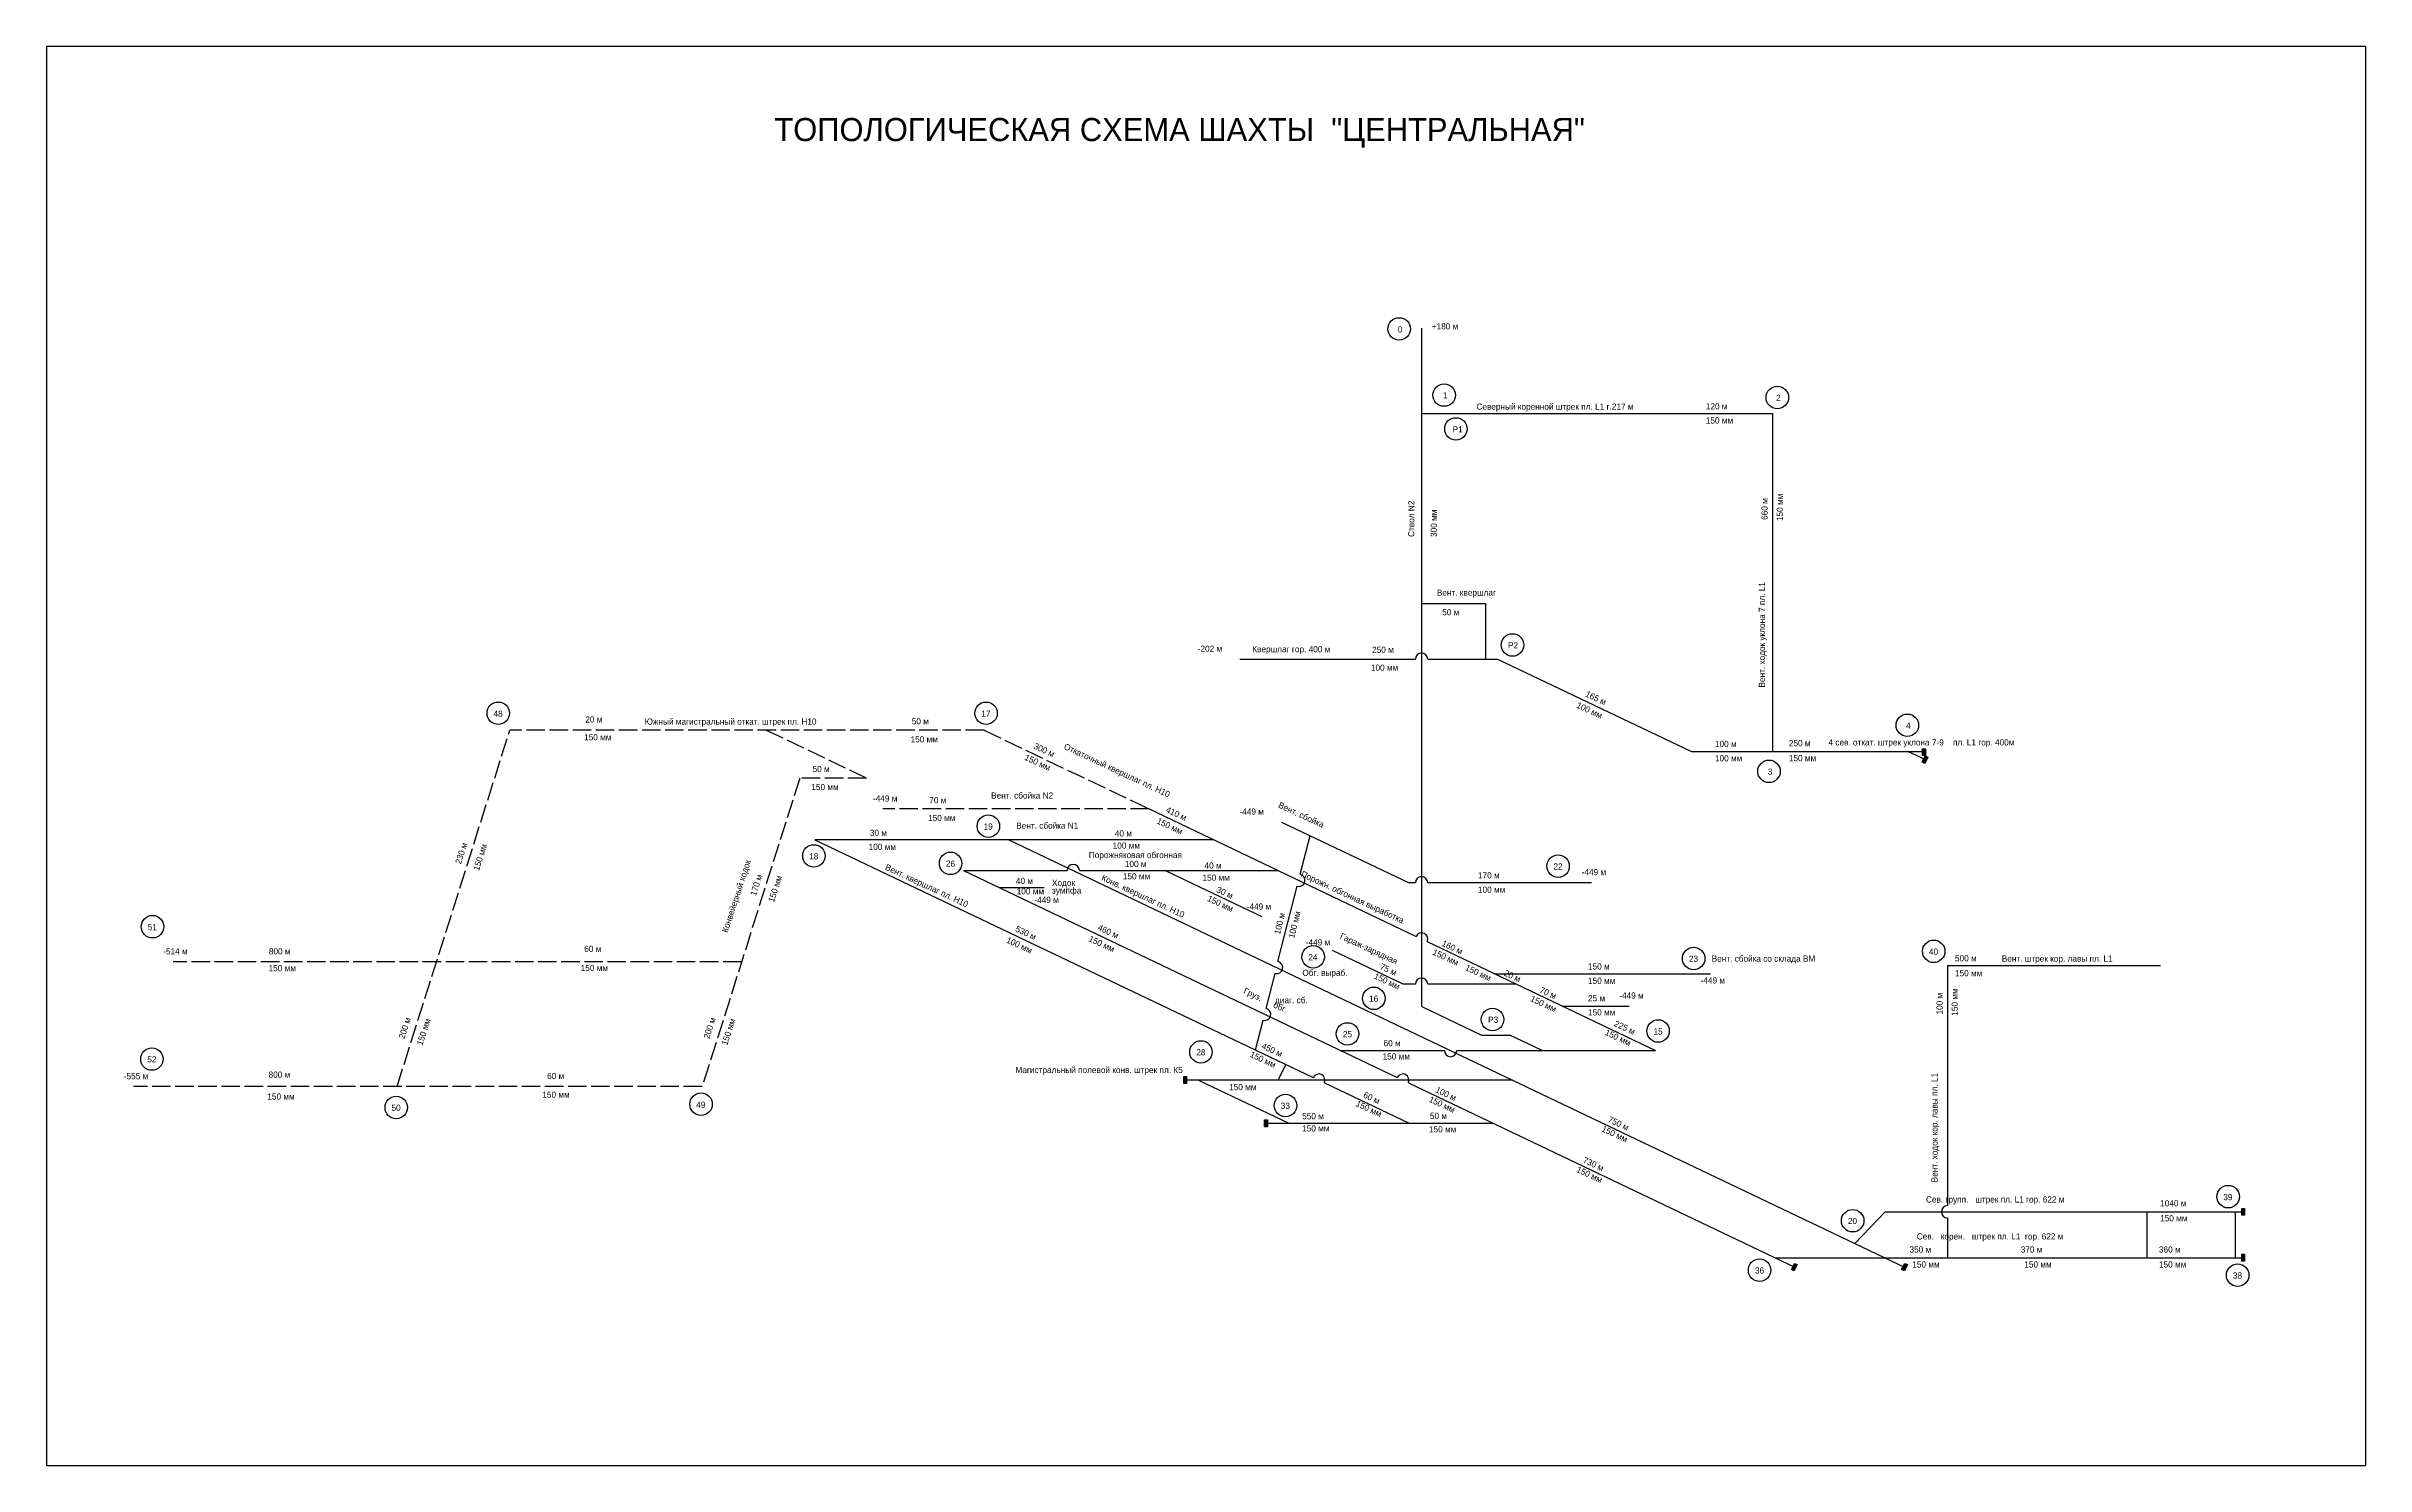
# Model space of a CAD drawing. Header units: millimetres. Extents: x -1319 to 186, y -442 to 479.
import ezdxf

# ---------------------------------------------------------------- set-up
doc = ezdxf.new("R2010")
doc.units = ezdxf.units.MM
doc.linetypes.add('ACAD_ISO02W100', pattern=[15, 12, -3])
doc.layers.add('Топология', color=1, linetype='Continuous')

msp = doc.modelspace()

# ---------------------------------------------------------------- hatches: boundary and pattern name
at = {"layer": 'Топология'}
for points in [[(-99.7, 18.1), (-97.9, 17.2), (-99.9, 13.2), (-101.7, 14)], [(-101.5, 22.8), (-99.5, 22.8), (-99.5, 18.3), (-101.5, 18.3)], [(-581, -190), (-579.1, -190), (-579.1, -194.5), (-581, -194.5)], [(-528.6, -218.1), (-526.6, -218.1), (-526.6, -222.6), (-528.6, -222.6)], [(105.7, -275.5), (107.6, -275.5), (107.6, -280), (105.7, -280)], [(-184.6, -311.2), (-182.9, -312), (-184.9, -316), (-186.6, -315.2)], [(-113, -311.2), (-111.2, -312), (-113.2, -316), (-115, -315.2)], [(105.7, -305.2), (107.6, -305.2), (107.6, -309.7), (105.7, -309.7)]]:
    msp.add_hatch(color=7, dxfattribs=at).paths.add_polyline_path(points)

# ---------------------------------------------------------------- linework, layer by layer
for p, q in [((-1319.2, 478.6), (-1319.2, -442.4)), ((-1319.2, 478.6), (186.1, 478.6)), ((186.1, 478.6), (186.1, -442.4)), ((-1319.2, -442.4), (186.1, -442.4))]:
    msp.add_line(p, q)
at = {"layer": 'Топология', "color": 7}
for p, q in [((-426.6, 295.8), (-426.6, -144.5)), ((-198.6, 240.2), (-426.6, 240.2)), ((-198.6, 20.9), (-198.6, 240.2)), ((-426.6, 117.1), (-385.1, 117.1)), ((-385.1, 117.1), (-385.1, 80.9)), ((-544.6, 80.9), (-430.6, 80.9)), ((-422.6, 80.9), (-377.3, 80.9)), ((-377.3, 80.9), (-251.5, 20.9)), ((-251.5, 20.9), (-99.5, 20.9)), ((-98.8, 15.4), (-110.9, 20.9)), ((-603.5, -16.3), (-430.2, -99)), ((-517.5, -24.8), (-434.6, -64.2)), ((-561.5, -36.3), (-820.5, -36.3)), ((-820.5, -36.3), (-496.9, -190.6)), ((-694.6, -36.3), (-112.2, -314.1)), ((-505.4, -58.7), (-499, -33.7)), ((-724, -56.3), (-442.4, -190.6)), ((-724, -56.3), (-656.7, -56.3)), ((-648.7, -56.3), (-519.6, -56.3)), ((-530.1, -86.4), (-593.2, -56.3)), ((-671.5, -67.4), (-700.7, -67.4)), ((-519.8, -115.3), (-507.3, -66.5)), ((-430.6, -64.2), (-435.1, -64.2)), ((-316.3, -64.2), (-422.6, -64.2)), ((-423, -102.4), (-274.8, -173.1)), ((-438.5, -130.1), (-484.4, -108.2)), ((-85.2, -118), (-85.2, -273.7)), ((-85.2, -118), (53, -118)), ((-527.5, -145.7), (-521.7, -123.1)), ((-430.6, -130.1), (-438.5, -130.1)), ((-364.9, -130.1), (-422.6, -130.1)), ((-379.2, -123.2), (-239.1, -123.3)), ((-426.5, -144.6), (-387.7, -163.1)), ((-335.3, -144.2), (-291.8, -144.2)), ((-534.4, -172.7), (-529.4, -153.4)), ((-387.7, -163.1), (-369.3, -163.1)), ((-348.4, -173.1), (-369.3, -163.1)), ((-479.2, -173.1), (-411.8, -173.1)), ((-403.8, -173.1), (-274.8, -173.1)), ((-367.5, -192.3), (-581, -192.3)), ((-571.5, -192.3), (-512.8, -220.3)), ((-519.6, -192.3), (-514.7, -182.1)), ((-489.7, -194), (-434.6, -220.3)), ((-435.2, -194), (-183.8, -313.9)), ((-528.6, -220.3), (-380.1, -220.3)), ((-125.6, -277.7), (-145.3, -298.3)), ((-125.6, -277.7), (107.6, -277.7)), ((-85.2, -281.7), (-85.2, -307.7)), ((44.2, -277.7), (44.2, -307.7)), ((101.4, -277.7), (101.4, -307.7)), ((-196.9, -307.7), (107.6, -307.7))]:
    msp.add_line(p, q, dxfattribs=at)
at = {"layer": 'Топология', "color": 7, "linetype": 'ACAD_ISO02W100'}
for p, q in [((-1091.6, -196.5), (-1018.4, 34.8)), ((-710.6, 34.8), (-1018.4, 34.8)), ((-786.9, 3.7), (-852.1, 34.8)), ((-710.6, 34.8), (-603.5, -16.3)), ((-830.2, 3.7), (-893.6, -196.5)), ((-786.9, 3.7), (-830.2, 3.7)), ((-603.5, -16.3), (-776.3, -16.3)), ((-868, -115.6), (-1237, -115.6)), ((-893.6, -196.5), (-1262.6, -196.5))]:
    msp.add_line(p, q, dxfattribs=at)
at = {"layer": 'Топология', "color": 7}
for points in [[(-99.7, 18.1), (-97.9, 17.2), (-99.9, 13.2), (-101.7, 14)], [(-101.5, 22.8), (-99.5, 22.8), (-99.5, 18.3), (-101.5, 18.3)], [(-581, -190), (-579.1, -190), (-579.1, -194.5), (-581, -194.5)], [(-528.6, -218.1), (-526.6, -218.1), (-526.6, -222.6), (-528.6, -222.6)], [(105.7, -275.5), (107.6, -275.5), (107.6, -280), (105.7, -280)], [(-184.6, -311.2), (-182.9, -312), (-184.9, -316), (-186.6, -315.2)], [(-113, -311.2), (-111.2, -312), (-113.2, -316), (-115, -315.2)], [(105.7, -305.2), (107.6, -305.2), (107.6, -309.7), (105.7, -309.7)]]:
    msp.add_lwpolyline(points, close=True, dxfattribs=at)
at = {"layer": 'Топология', "color": 1}
for centre in [(-441.2, 295.2), (-411.9, 252.3), (-195.7, 250.7), (-404.3, 230.3), (-367.6, 90.1), (-1025.9, 45.8), (-709.3, 45.8), (-111.3, 38), (-201.1, 8.1), (-707.8, -27.5), (-821, -46.8), (-732.3, -51.6), (-338, -53.4), (-1250.3, -92.7), (-497, -112.3), (-94.2, -108.7), (-250, -113.3), (-457.6, -139.2), (-380.6, -152.9), (-474.7, -162.3), (-273.1, -160.4), (-1250.7, -178.6), (-569.8, -174), (-1092.1, -210), (-894.3, -207.9), (-514.9, -208.7), (96.9, -267.9), (-146.8, -283.5), (-207.2, -315.6), (103.1, -318.9)]:
    msp.add_circle(centre, 7.3, dxfattribs=at)
at = {"layer": 'Топология', "color": 7}
for centre, start, end in [((-426.6, 80.9), 0, 180), ((-652.7, -56.3), 0, 180), ((-506.3, -62.6), 255.7272, 75.7272), ((-426.6, -64.2), 0, 180), ((-426.6, -100.7), 334.5025, 154.5025), ((-520.7, -119.2), 255.7272, 75.7272), ((-426.6, -130.1), 359.9968, 179.9968), ((-528.5, -149.6), 255.7272, 75.7272), ((-407.8, -173.1), 180, 0), ((-493.3, -192.3), 334.5025, 154.5025), ((-438.8, -192.3), 334.5025, 154.5025), ((-85.2, -277.7), 90, 270)]:
    msp.add_arc(centre, 4, start, end, dxfattribs=at)

# ---------------------------------------------------------------- texts
for s, height, p in [('ТОПОЛОГИЧЕСКАЯ СХЕМА ШАХТЫ  "ЦЕНТРАЛЬНАЯ"', 15, (-846.7, 417.1)), ('Северный коренной штрек пл. L1 г.217 м', 4, (-391, 242.8)), ('Вент. квершлаг', 4, (-416.7, 122.1)), ('Квершлаг гор. 400 м', 4, (-536.5, 85.4)), ('Южный магистральный откат. штрек пл. Н10', 4, (-930.9, 38.4)), ('4 сев. откат. штрек уклона 7-9    пл. L1 гор. 400м', 4, (-162.5, 24.9)), ('Вент. сбойка N2', 4, (-706, -9.6)), ('Вент. сбойка N1', 4, (-689.7, -29.1)), ('Порожняковая обгонная', 4, (-642.6, -48.2)), ('Обг. выраб.', 4, (-504, -124.6)), ('диаг. сб.', 4, (-521.7, -142.4)), ('Магистральный полевой конв. штрек пл. К5', 4, (-690.2, -187.7)), ('Сев. групп.   штрек пл. L1 гор. 622 м', 4, (-99.2, -271.7)), ('Сев.   корен.   штрек пл. L1  гор. 622 м', 4, (-105.2, -295.7))]:
    msp.add_text(s, height=height).set_placement(p)
for s, rotation, p in [('Вент. ходок уклона 7 пл. L1', 90, (-203.7, 62.5)), ('Откаточный квершлаг пл. Н10', 335, (-659.2, 22.8)), ('Вент. сбойка', 335, (-520, -15.2)), ('Конвейерный ходок', 72, (-877, -96.9)), ('Вент. квершлаг пл. Н10', 335, (-775.2, -55.5)), ('Конв. квершлаг пл. Н10', 335, (-634.8, -62.3)), ('Порожн. обгонная выработка', 335, (-505.3, -59.9)), ('Груз.      обг.', 335, (-542.6, -135.8)), ('Вент. ходок кор. лавы пл. L1', 90, (-91.7, -258.6))]:
    msp.add_text(s, height=4, rotation=rotation).set_placement(p)
at = {"layer": 'Топология', "color": 1}
for s, p in [('0', (-442, 292.9)), ('1', (-412.7, 250.1)), ('2', (-196.5, 248.5)), ('Р1', (-406.5, 228)), ('Р2', (-370.5, 87.9)), ('48', (-1029, 43.5)), ('17', (-712.4, 43.5)), ('4', (-112.1, 35.8)), ('3', (-201.9, 5.9)), ('19', (-710.9, -29.7)), ('18', (-824.1, -49)), ('26', (-735.4, -53.8)), ('22', (-341, -55.6)), ('51', (-1253.4, -95)), ('24', (-500.1, -114.5)), ('23', (-253.1, -115.5)), ('40', (-97.3, -110.9)), ('16', (-460.7, -141.4)), ('25', (-477.7, -164.5)), ('Р3', (-383.4, -155.1)), ('15', (-276.1, -162.7)), ('52', (-1253.7, -180.8)), ('28', (-572.8, -176.2)), ('50', (-1095.2, -212.2)), ('49', (-897.4, -210.2)), ('33', (-518, -210.9)), ('39', (93.8, -270.2)), ('20', (-149.9, -285.7)), ('36', (-210.2, -317.8)), ('38', (100, -321.1))]:
    msp.add_text(s, height=4, dxfattribs=at).set_placement(p)
at = {"layer": 'Топология', "color": 7}
for s, p in [('+180 м', (-420, 294.9)), ('120 м', (-242.1, 243)), ('150 мм', (-242.1, 233.8)), ('50 м', (-413.2, 109.4)), ('-202 м', (-571.9, 85.7)), ('100 мм', (-459.5, 73.4)), ('250 м', (-458.7, 85)), ('150 мм', (-970.2, 28.2)), ('20 м', (-969.4, 39.8)), ('150 мм', (-758.3, 26.9)), ('50 м', (-757.5, 38.6)), ('100 м', (-236.2, 23.9)), ('100 мм', (-236.2, 14.6)), ('250 м', (-188.2, 24.4)), ('150 мм', (-188.2, 14.7)), ('50 м', (-821.9, 7.6)), ('150 мм', (-822.7, -4.1)), ('-449 м', (-782.7, -11.5)), ('70 м', (-746.2, -12.6)), ('30 м', (-784.7, -33.8)), ('150 мм', (-746.9, -24.2)), ('-449 м', (-544.8, -20)), ('100 мм', (-785.5, -42.9)), ('100 мм', (-627.1, -42.1)), ('40 м', (-625.7, -34.2)), ('150 мм', (-620.5, -62)), ('100 м', (-619.2, -54)), ('150 мм', (-568.8, -62.9)), ('40 м', (-567.5, -55)), ('170 м', (-390, -61.4)), ('-449 м', (-322.7, -59.3)), ('40 м', (-689.9, -65)), ('100 мм', (-689.4, -71.7)), ('-449 м', (-677.9, -77.3)), ('Ходок ', (-666.5, -66.2)), ('зумпфа', (-666.5, -71.2)), ('100 мм', (-390, -70.7)), ('-449 м', (-540.1, -81.6)), ('60 м', (-970.1, -109.1)), ('-449 м', (-501.8, -104.9)), ('-514 м', (-1243.4, -110.7)), ('800 м', (-1174.8, -110.7)), ('150 мм', (-1175, -121.6)), ('150 мм', (-972.4, -121.5)), ('150 м', (-318.6, -120.5)), ('Вент. сбойка со склада ВМ', (-238.3, -115.4)), ('500 м', (-80.4, -115.2)), ('Вент. штрек кор. лавы пл. L1', (-50, -115.4)), ('150 мм', (-318.6, -129.8)), ('-449 м', (-298.3, -139.4)), ('-449 м', (-245.5, -129.6)), ('150 мм', (-80.4, -124.9)), ('25 м', (-318.6, -141.1)), ('150 мм', (-318.6, -150.3)), ('150 мм', (-451.9, -178.9)), ('60 м', (-451.3, -170.3)), ('-555 м', (-1269, -191.7)), ('800 м', (-1175, -190.7)), ('60 м', (-994.2, -191.6)), ('150 мм', (-551.5, -198.8)), ('150 мм', (-1175.8, -204.9)), ('150 мм', (-997.3, -203.7)), ('550 м', (-504.1, -217.7)), ('150 мм', (-504.1, -225.6)), ('150 мм', (-421.8, -226.2)), ('50 м', (-421.2, -217.5)), ('1040 м', (52.8, -274.2)), ('150 мм', (52.8, -283.9)), ('350 м', (-109.9, -304.2)), ('370 м', (-37.7, -304.2)), ('360 м', (52, -304.2)), ('150 мм', (-108.1, -313.9)), ('150 мм', (-35.4, -313.9)), ('150 мм', (52, -313.9))]:
    msp.add_text(s, height=4, dxfattribs=at).set_placement(p)
for s, rotation, p in [('Ствол N2', 90, (-431.3, 160.2)), ('660 м', 90, (-202, 171.3)), ('150 мм', 90, (-192.1, 170.5)), ('300 мм', 90, (-416.7, 160.2)), ('100 мм', 335, (-326.5, 49.6)), ('165 м', 335, (-320.7, 56.9)), ('150 мм', 335, (-684.7, 15.8)), ('300 м', 335, (-678.8, 23.1)), ('150 мм', 335, (-598.9, -25.5)), ('410 м', 335, (-593, -18.2)), ('230 м', 72, (-1050.2, -52.4)), ('150 мм', 72, (-1038.5, -56.7)), ('170 м', 72, (-858.7, -73)), ('150 мм', 72, (-847, -77.2)), ('150 мм', 335, (-566.1, -75.8)), ('30 м', 335, (-560.2, -70.1)), ('100 м', 76, (-518.5, -98)), ('100 мм', 76, (-509.3, -100.5)), ('100 мм', 335, (-696.6, -102.8)), ('530 м', 335, (-690.7, -95.6)), ('150 мм', 335, (-643.1, -101.9)), ('460 м', 335, (-637.2, -94.6)), ('Гараж-зарядная', 335, (-480, -100.2)), ('160 м', 335, (-413.9, -104.9)), ('75 м', 335, (-454, -120)), ('150 мм', 335, (-419.9, -110.6)), ('150 мм', 335, (-398.7, -120.7)), ('150 мм', 335, (-457.9, -126.2)), ('20 м', 335, (-373.5, -124.2)), ('70 м', 335, (-350.4, -135.2)), ('150 мм', 90, (-78.6, -150.5)), ('150 мм', 335, (-356.4, -140.8)), ('100 м', 90, (-88.4, -149.7)), ('200 м', 72, (-1086.9, -165.8)), ('150 мм', 72, (-1075.2, -170)), ('200 м', 72, (-889, -165.8)), ('150 мм', 72, (-877.3, -170)), ('150 мм', 335, (-308, -162.7)), ('225 м', 335, (-302, -157)), ('150 мм', 335, (-538.4, -177)), ('450 м', 335, (-530.9, -171.5)), ('150 мм', 335, (-469.7, -208.9)), ('60 м', 335, (-464.9, -203.3)), ('150 мм', 335, (-422.2, -206.1)), ('100 м', 335, (-418, -200)), ('150 мм', 335, (-310.2, -225.3)), ('750 м', 335, (-306, -219.2)), ('150 мм', 335, (-326.5, -251.7)), ('730 м', 335, (-322.3, -245.6))]:
    msp.add_text(s, height=4, rotation=rotation, dxfattribs=at).set_placement(p)

doc.saveas('drawing.dxf')
